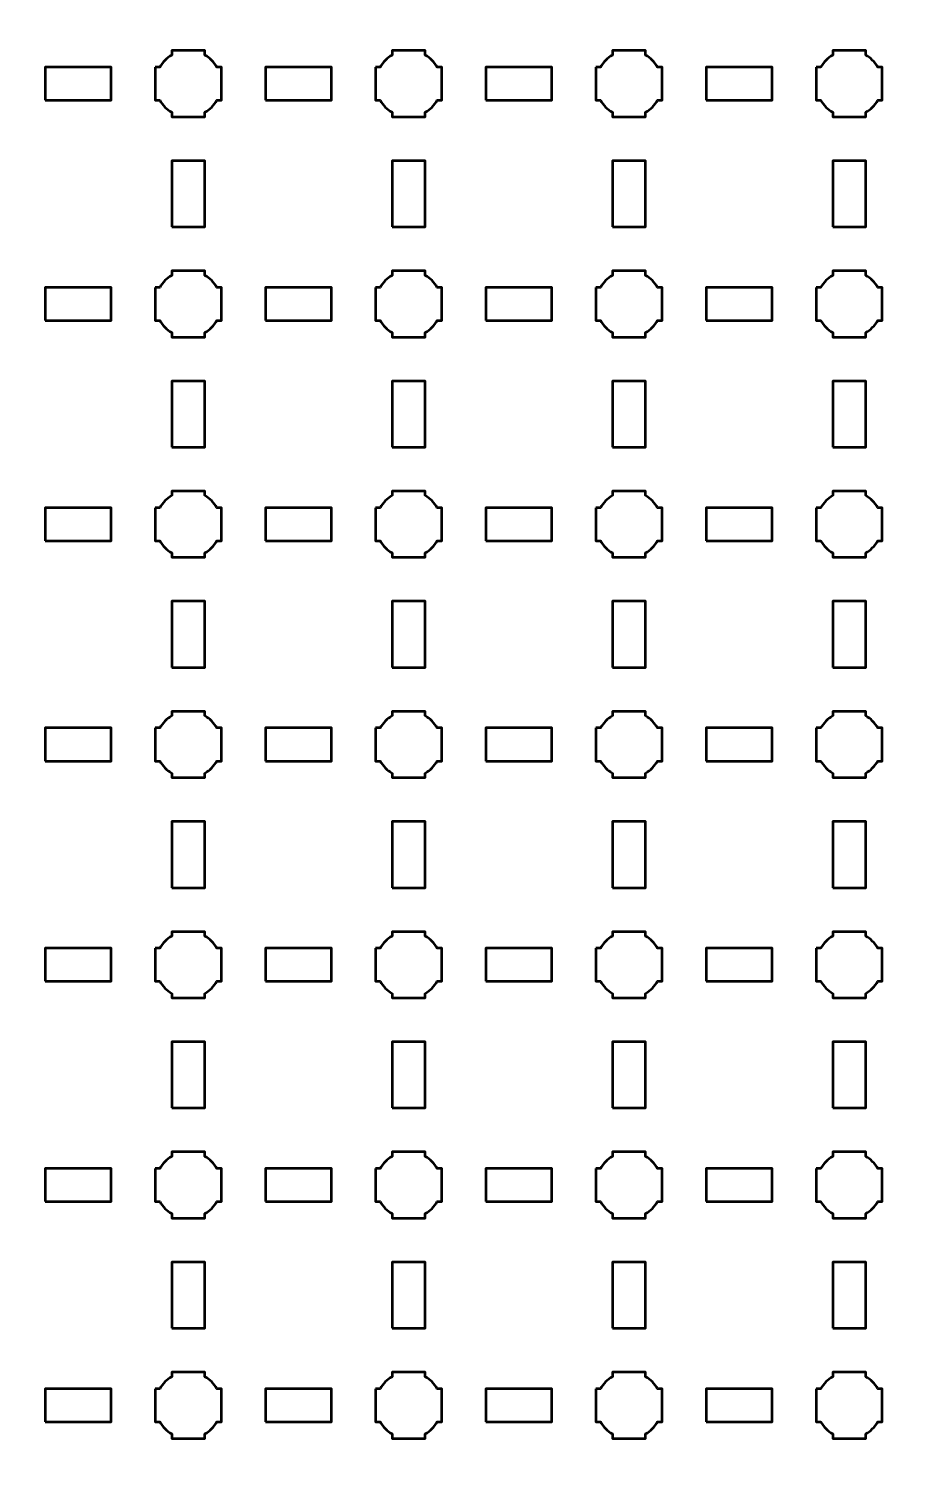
# Model space of a CAD drawing. Header units: centimetres. Extents: x -40.1 to 19.1, y -39.5 to 9.8.
# Drawn here: x -18.95 to -11, y -27.35 to -14.35 of the extents above; entities that cross this region are included whole.
import ezdxf

# ---------------------------------------------------------------- set-up
doc = ezdxf.new("R2010")
doc.units = ezdxf.units.CM
doc.header["$MEASUREMENT"] = 0
doc.layers.add('Layer 1', color=7, linetype='Continuous')

msp = doc.modelspace()

# ---------------------------------------------------------------- linework, layer by layer
at = {"layer": 'Layer 1', "color": 250, "lineweight": 53}
for points in [[(-18.8, -15), (-18.2, -15), (-18.2, -14.7), (-18.8, -14.7), (-18.8, -15)], [(-16.8, -15), (-16.2, -15), (-16.2, -14.7), (-16.8, -14.7), (-16.8, -15)], [(-14.8, -15), (-14.2, -15), (-14.2, -14.7), (-14.8, -14.7), (-14.8, -15)], [(-12.8, -15), (-12.2, -15), (-12.2, -14.7), (-12.8, -14.7), (-12.8, -15)], [(-17.65, -16.15), (-17.35, -16.15), (-17.35, -15.55), (-17.65, -15.55), (-17.65, -16.15)], [(-15.65, -16.15), (-15.35, -16.15), (-15.35, -15.55), (-15.65, -15.55), (-15.65, -16.15)], [(-13.65, -16.15), (-13.35, -16.15), (-13.35, -15.55), (-13.65, -15.55), (-13.65, -16.15)], [(-11.65, -16.15), (-11.35, -16.15), (-11.35, -15.55), (-11.65, -15.55), (-11.65, -16.15)], [(-18.8, -17), (-18.2, -17), (-18.2, -16.7), (-18.8, -16.7), (-18.8, -17)], [(-16.8, -17), (-16.2, -17), (-16.2, -16.7), (-16.8, -16.7), (-16.8, -17)], [(-14.8, -17), (-14.2, -17), (-14.2, -16.7), (-14.8, -16.7), (-14.8, -17)], [(-12.8, -17), (-12.2, -17), (-12.2, -16.7), (-12.8, -16.7), (-12.8, -17)], [(-17.65, -18.15), (-17.35, -18.15), (-17.35, -17.55), (-17.65, -17.55), (-17.65, -18.15)], [(-15.65, -18.15), (-15.35, -18.15), (-15.35, -17.55), (-15.65, -17.55), (-15.65, -18.15)], [(-13.65, -18.15), (-13.35, -18.15), (-13.35, -17.55), (-13.65, -17.55), (-13.65, -18.15)], [(-11.65, -18.15), (-11.35, -18.15), (-11.35, -17.55), (-11.65, -17.55), (-11.65, -18.15)], [(-18.8, -19), (-18.2, -19), (-18.2, -18.7), (-18.8, -18.7), (-18.8, -19)], [(-16.8, -19), (-16.2, -19), (-16.2, -18.7), (-16.8, -18.7), (-16.8, -19)], [(-14.8, -19), (-14.2, -19), (-14.2, -18.7), (-14.8, -18.7), (-14.8, -19)], [(-12.8, -19), (-12.2, -19), (-12.2, -18.7), (-12.8, -18.7), (-12.8, -19)], [(-17.65, -20.15), (-17.35, -20.15), (-17.35, -19.55), (-17.65, -19.55), (-17.65, -20.15)], [(-15.65, -20.15), (-15.35, -20.15), (-15.35, -19.55), (-15.65, -19.55), (-15.65, -20.15)], [(-13.65, -20.15), (-13.35, -20.15), (-13.35, -19.55), (-13.65, -19.55), (-13.65, -20.15)], [(-11.65, -20.15), (-11.35, -20.15), (-11.35, -19.55), (-11.65, -19.55), (-11.65, -20.15)], [(-18.8, -21), (-18.2, -21), (-18.2, -20.7), (-18.8, -20.7), (-18.8, -21)], [(-16.8, -21), (-16.2, -21), (-16.2, -20.7), (-16.8, -20.7), (-16.8, -21)], [(-14.8, -21), (-14.2, -21), (-14.2, -20.7), (-14.8, -20.7), (-14.8, -21)], [(-12.8, -21), (-12.2, -21), (-12.2, -20.7), (-12.8, -20.7), (-12.8, -21)], [(-17.65, -22.15), (-17.35, -22.15), (-17.35, -21.55), (-17.65, -21.55), (-17.65, -22.15)], [(-15.65, -22.15), (-15.35, -22.15), (-15.35, -21.55), (-15.65, -21.55), (-15.65, -22.15)], [(-13.65, -22.15), (-13.35, -22.15), (-13.35, -21.55), (-13.65, -21.55), (-13.65, -22.15)], [(-11.65, -22.15), (-11.35, -22.15), (-11.35, -21.55), (-11.65, -21.55), (-11.65, -22.15)], [(-18.8, -23), (-18.2, -23), (-18.2, -22.7), (-18.8, -22.7), (-18.8, -23)], [(-16.8, -23), (-16.2, -23), (-16.2, -22.7), (-16.8, -22.7), (-16.8, -23)], [(-14.8, -23), (-14.2, -23), (-14.2, -22.7), (-14.8, -22.7), (-14.8, -23)], [(-12.8, -23), (-12.2, -23), (-12.2, -22.7), (-12.8, -22.7), (-12.8, -23)], [(-17.65, -24.15), (-17.35, -24.15), (-17.35, -23.55), (-17.65, -23.55), (-17.65, -24.15)], [(-15.65, -24.15), (-15.35, -24.15), (-15.35, -23.55), (-15.65, -23.55), (-15.65, -24.15)], [(-13.65, -24.15), (-13.35, -24.15), (-13.35, -23.55), (-13.65, -23.55), (-13.65, -24.15)], [(-11.65, -24.15), (-11.35, -24.15), (-11.35, -23.55), (-11.65, -23.55), (-11.65, -24.15)], [(-18.8, -25), (-18.2, -25), (-18.2, -24.7), (-18.8, -24.7), (-18.8, -25)], [(-16.8, -25), (-16.2, -25), (-16.2, -24.7), (-16.8, -24.7), (-16.8, -25)], [(-14.8, -25), (-14.2, -25), (-14.2, -24.7), (-14.8, -24.7), (-14.8, -25)], [(-12.8, -25), (-12.2, -25), (-12.2, -24.7), (-12.8, -24.7), (-12.8, -25)], [(-17.65, -26.15), (-17.35, -26.15), (-17.35, -25.55), (-17.65, -25.55), (-17.65, -26.15)], [(-15.65, -26.15), (-15.35, -26.15), (-15.35, -25.55), (-15.65, -25.55), (-15.65, -26.15)], [(-13.65, -26.15), (-13.35, -26.15), (-13.35, -25.55), (-13.65, -25.55), (-13.65, -26.15)], [(-11.65, -26.15), (-11.35, -26.15), (-11.35, -25.55), (-11.65, -25.55), (-11.65, -26.15)], [(-18.8, -27), (-18.2, -27), (-18.2, -26.7), (-18.8, -26.7), (-18.8, -27)], [(-16.8, -27), (-16.2, -27), (-16.2, -26.7), (-16.8, -26.7), (-16.8, -27)], [(-14.8, -27), (-14.2, -27), (-14.2, -26.7), (-14.8, -26.7), (-14.8, -27)], [(-12.8, -27), (-12.2, -27), (-12.2, -26.7), (-12.8, -26.7), (-12.8, -27)]]:
    msp.add_lwpolyline(points, close=True, dxfattribs=at)
msp.add_open_spline([(-40.15, -39), (-40.15, -39), (-40.15, 9.3), (-40.15, 9.3), (-40.15, 9.3), (-40.15, 9.57609), (-39.92609, 9.8), (-39.65, 9.8), (-39.65, 9.8), (-39.65, 9.8), (18.65, 9.8), (18.65, 9.8), (18.65, 9.8), (18.92609, 9.8), (19.15, 9.57609), (19.15, 9.3), (19.15, 9.3), (19.15, 9.3), (19.15, -39), (19.15, -39), (19.15, -39), (19.15, -39.27609), (18.92609, -39.5), (18.65, -39.5), (18.65, -39.5), (18.65, -39.5), (-39.65, -39.5), (-39.65, -39.5), (-39.65, -39.5), (-39.92609, -39.5), (-40.15, -39.27609), (-40.15, -39)], degree=3, knots=[0, 0, 0, 0, 0.125, 0.125, 0.125, 0.125, 0.25, 0.25, 0.25, 0.25, 0.375, 0.375, 0.375, 0.375, 0.5, 0.5, 0.5, 0.5, 0.625, 0.625, 0.625, 0.625, 0.75, 0.75, 0.75, 0.75, 0.875, 0.875, 0.875, 0.875, 1, 1, 1, 1], dxfattribs=at)
at = {"layer": 'Layer 1', "lineweight": 53}
for points in [[(-17.8, -14.7), (-17.8, -14.7), (-17.75985, -14.7), (-17.75985, -14.7), (-17.75985, -14.7), (-17.7335, -14.65447), (-17.69553, -14.6165), (-17.65, -14.59015), (-17.65, -14.59015), (-17.65, -14.59015), (-17.65, -14.55), (-17.65, -14.55), (-17.65, -14.55), (-17.65, -14.55), (-17.5, -14.55), (-17.5, -14.55), (-17.5, -14.55), (-17.5, -14.55), (-17.35, -14.55), (-17.35, -14.55), (-17.35, -14.55), (-17.35, -14.55), (-17.35, -14.59015), (-17.35, -14.59015), (-17.35, -14.59015), (-17.30447, -14.6165), (-17.2665, -14.65447), (-17.24015, -14.7), (-17.24015, -14.7), (-17.24015, -14.7), (-17.2, -14.7), (-17.2, -14.7), (-17.2, -14.7), (-17.2, -14.7), (-17.2, -14.85), (-17.2, -14.85), (-17.2, -14.85), (-17.2, -14.85), (-17.2, -15), (-17.2, -15), (-17.2, -15), (-17.2, -15), (-17.24015, -15), (-17.24015, -15), (-17.24015, -15), (-17.2665, -15.04553), (-17.30447, -15.0835), (-17.35, -15.10985), (-17.35, -15.10985), (-17.35, -15.10985), (-17.35, -15.15), (-17.35, -15.15), (-17.35, -15.15), (-17.35, -15.15), (-17.5, -15.15), (-17.5, -15.15), (-17.5, -15.15), (-17.5, -15.15), (-17.65, -15.15), (-17.65, -15.15), (-17.65, -15.15), (-17.65, -15.15), (-17.65, -15.10985), (-17.65, -15.10985), (-17.65, -15.10985), (-17.69553, -15.0835), (-17.7335, -15.04553), (-17.75985, -15), (-17.75985, -15), (-17.75985, -15), (-17.8, -15), (-17.8, -15), (-17.8, -15), (-17.8, -15), (-17.8, -14.85), (-17.8, -14.85), (-17.8, -14.85), (-17.8, -14.85), (-17.8, -14.7), (-17.8, -14.7)], [(-15.8, -14.7), (-15.8, -14.7), (-15.75985, -14.7), (-15.75985, -14.7), (-15.75985, -14.7), (-15.7335, -14.65447), (-15.69553, -14.6165), (-15.65, -14.59015), (-15.65, -14.59015), (-15.65, -14.59015), (-15.65, -14.55), (-15.65, -14.55), (-15.65, -14.55), (-15.65, -14.55), (-15.5, -14.55), (-15.5, -14.55), (-15.5, -14.55), (-15.5, -14.55), (-15.35, -14.55), (-15.35, -14.55), (-15.35, -14.55), (-15.35, -14.55), (-15.35, -14.59015), (-15.35, -14.59015), (-15.35, -14.59015), (-15.30447, -14.6165), (-15.2665, -14.65447), (-15.24015, -14.7), (-15.24015, -14.7), (-15.24015, -14.7), (-15.2, -14.7), (-15.2, -14.7), (-15.2, -14.7), (-15.2, -14.7), (-15.2, -14.85), (-15.2, -14.85), (-15.2, -14.85), (-15.2, -14.85), (-15.2, -15), (-15.2, -15), (-15.2, -15), (-15.2, -15), (-15.24015, -15), (-15.24015, -15), (-15.24015, -15), (-15.2665, -15.04553), (-15.30447, -15.0835), (-15.35, -15.10985), (-15.35, -15.10985), (-15.35, -15.10985), (-15.35, -15.15), (-15.35, -15.15), (-15.35, -15.15), (-15.35, -15.15), (-15.5, -15.15), (-15.5, -15.15), (-15.5, -15.15), (-15.5, -15.15), (-15.65, -15.15), (-15.65, -15.15), (-15.65, -15.15), (-15.65, -15.15), (-15.65, -15.10985), (-15.65, -15.10985), (-15.65, -15.10985), (-15.69553, -15.0835), (-15.7335, -15.04553), (-15.75985, -15), (-15.75985, -15), (-15.75985, -15), (-15.8, -15), (-15.8, -15), (-15.8, -15), (-15.8, -15), (-15.8, -14.85), (-15.8, -14.85), (-15.8, -14.85), (-15.8, -14.85), (-15.8, -14.7), (-15.8, -14.7)], [(-13.8, -14.7), (-13.8, -14.7), (-13.75985, -14.7), (-13.75985, -14.7), (-13.75985, -14.7), (-13.7335, -14.65447), (-13.69553, -14.6165), (-13.65, -14.59015), (-13.65, -14.59015), (-13.65, -14.59015), (-13.65, -14.55), (-13.65, -14.55), (-13.65, -14.55), (-13.65, -14.55), (-13.5, -14.55), (-13.5, -14.55), (-13.5, -14.55), (-13.5, -14.55), (-13.35, -14.55), (-13.35, -14.55), (-13.35, -14.55), (-13.35, -14.55), (-13.35, -14.59015), (-13.35, -14.59015), (-13.35, -14.59015), (-13.30447, -14.6165), (-13.2665, -14.65447), (-13.24015, -14.7), (-13.24015, -14.7), (-13.24015, -14.7), (-13.2, -14.7), (-13.2, -14.7), (-13.2, -14.7), (-13.2, -14.7), (-13.2, -14.85), (-13.2, -14.85), (-13.2, -14.85), (-13.2, -14.85), (-13.2, -15), (-13.2, -15), (-13.2, -15), (-13.2, -15), (-13.24015, -15), (-13.24015, -15), (-13.24015, -15), (-13.2665, -15.04553), (-13.30447, -15.0835), (-13.35, -15.10985), (-13.35, -15.10985), (-13.35, -15.10985), (-13.35, -15.15), (-13.35, -15.15), (-13.35, -15.15), (-13.35, -15.15), (-13.5, -15.15), (-13.5, -15.15), (-13.5, -15.15), (-13.5, -15.15), (-13.65, -15.15), (-13.65, -15.15), (-13.65, -15.15), (-13.65, -15.15), (-13.65, -15.10985), (-13.65, -15.10985), (-13.65, -15.10985), (-13.69553, -15.0835), (-13.7335, -15.04553), (-13.75985, -15), (-13.75985, -15), (-13.75985, -15), (-13.8, -15), (-13.8, -15), (-13.8, -15), (-13.8, -15), (-13.8, -14.85), (-13.8, -14.85), (-13.8, -14.85), (-13.8, -14.85), (-13.8, -14.7), (-13.8, -14.7)], [(-11.8, -14.7), (-11.8, -14.7), (-11.75985, -14.7), (-11.75985, -14.7), (-11.75985, -14.7), (-11.7335, -14.65447), (-11.69553, -14.6165), (-11.65, -14.59015), (-11.65, -14.59015), (-11.65, -14.59015), (-11.65, -14.55), (-11.65, -14.55), (-11.65, -14.55), (-11.65, -14.55), (-11.5, -14.55), (-11.5, -14.55), (-11.5, -14.55), (-11.5, -14.55), (-11.35, -14.55), (-11.35, -14.55), (-11.35, -14.55), (-11.35, -14.55), (-11.35, -14.59015), (-11.35, -14.59015), (-11.35, -14.59015), (-11.30447, -14.6165), (-11.2665, -14.65447), (-11.24015, -14.7), (-11.24015, -14.7), (-11.24015, -14.7), (-11.2, -14.7), (-11.2, -14.7), (-11.2, -14.7), (-11.2, -14.7), (-11.2, -14.85), (-11.2, -14.85), (-11.2, -14.85), (-11.2, -14.85), (-11.2, -15), (-11.2, -15), (-11.2, -15), (-11.2, -15), (-11.24015, -15), (-11.24015, -15), (-11.24015, -15), (-11.2665, -15.04553), (-11.30447, -15.0835), (-11.35, -15.10985), (-11.35, -15.10985), (-11.35, -15.10985), (-11.35, -15.15), (-11.35, -15.15), (-11.35, -15.15), (-11.35, -15.15), (-11.5, -15.15), (-11.5, -15.15), (-11.5, -15.15), (-11.5, -15.15), (-11.65, -15.15), (-11.65, -15.15), (-11.65, -15.15), (-11.65, -15.15), (-11.65, -15.10985), (-11.65, -15.10985), (-11.65, -15.10985), (-11.69553, -15.0835), (-11.7335, -15.04553), (-11.75985, -15), (-11.75985, -15), (-11.75985, -15), (-11.8, -15), (-11.8, -15), (-11.8, -15), (-11.8, -15), (-11.8, -14.85), (-11.8, -14.85), (-11.8, -14.85), (-11.8, -14.85), (-11.8, -14.7), (-11.8, -14.7)], [(-17.8, -16.7), (-17.8, -16.7), (-17.75985, -16.7), (-17.75985, -16.7), (-17.75985, -16.7), (-17.7335, -16.65447), (-17.69553, -16.6165), (-17.65, -16.59015), (-17.65, -16.59015), (-17.65, -16.59015), (-17.65, -16.55), (-17.65, -16.55), (-17.65, -16.55), (-17.65, -16.55), (-17.5, -16.55), (-17.5, -16.55), (-17.5, -16.55), (-17.5, -16.55), (-17.35, -16.55), (-17.35, -16.55), (-17.35, -16.55), (-17.35, -16.55), (-17.35, -16.59015), (-17.35, -16.59015), (-17.35, -16.59015), (-17.30447, -16.6165), (-17.2665, -16.65447), (-17.24015, -16.7), (-17.24015, -16.7), (-17.24015, -16.7), (-17.2, -16.7), (-17.2, -16.7), (-17.2, -16.7), (-17.2, -16.7), (-17.2, -16.85), (-17.2, -16.85), (-17.2, -16.85), (-17.2, -16.85), (-17.2, -17), (-17.2, -17), (-17.2, -17), (-17.2, -17), (-17.24015, -17), (-17.24015, -17), (-17.24015, -17), (-17.2665, -17.04553), (-17.30447, -17.0835), (-17.35, -17.10985), (-17.35, -17.10985), (-17.35, -17.10985), (-17.35, -17.15), (-17.35, -17.15), (-17.35, -17.15), (-17.35, -17.15), (-17.5, -17.15), (-17.5, -17.15), (-17.5, -17.15), (-17.5, -17.15), (-17.65, -17.15), (-17.65, -17.15), (-17.65, -17.15), (-17.65, -17.15), (-17.65, -17.10985), (-17.65, -17.10985), (-17.65, -17.10985), (-17.69553, -17.0835), (-17.7335, -17.04553), (-17.75985, -17), (-17.75985, -17), (-17.75985, -17), (-17.8, -17), (-17.8, -17), (-17.8, -17), (-17.8, -17), (-17.8, -16.85), (-17.8, -16.85), (-17.8, -16.85), (-17.8, -16.85), (-17.8, -16.7), (-17.8, -16.7)], [(-15.8, -16.7), (-15.8, -16.7), (-15.75985, -16.7), (-15.75985, -16.7), (-15.75985, -16.7), (-15.7335, -16.65447), (-15.69553, -16.6165), (-15.65, -16.59015), (-15.65, -16.59015), (-15.65, -16.59015), (-15.65, -16.55), (-15.65, -16.55), (-15.65, -16.55), (-15.65, -16.55), (-15.5, -16.55), (-15.5, -16.55), (-15.5, -16.55), (-15.5, -16.55), (-15.35, -16.55), (-15.35, -16.55), (-15.35, -16.55), (-15.35, -16.55), (-15.35, -16.59015), (-15.35, -16.59015), (-15.35, -16.59015), (-15.30447, -16.6165), (-15.2665, -16.65447), (-15.24015, -16.7), (-15.24015, -16.7), (-15.24015, -16.7), (-15.2, -16.7), (-15.2, -16.7), (-15.2, -16.7), (-15.2, -16.7), (-15.2, -16.85), (-15.2, -16.85), (-15.2, -16.85), (-15.2, -16.85), (-15.2, -17), (-15.2, -17), (-15.2, -17), (-15.2, -17), (-15.24015, -17), (-15.24015, -17), (-15.24015, -17), (-15.2665, -17.04553), (-15.30447, -17.0835), (-15.35, -17.10985), (-15.35, -17.10985), (-15.35, -17.10985), (-15.35, -17.15), (-15.35, -17.15), (-15.35, -17.15), (-15.35, -17.15), (-15.5, -17.15), (-15.5, -17.15), (-15.5, -17.15), (-15.5, -17.15), (-15.65, -17.15), (-15.65, -17.15), (-15.65, -17.15), (-15.65, -17.15), (-15.65, -17.10985), (-15.65, -17.10985), (-15.65, -17.10985), (-15.69553, -17.0835), (-15.7335, -17.04553), (-15.75985, -17), (-15.75985, -17), (-15.75985, -17), (-15.8, -17), (-15.8, -17), (-15.8, -17), (-15.8, -17), (-15.8, -16.85), (-15.8, -16.85), (-15.8, -16.85), (-15.8, -16.85), (-15.8, -16.7), (-15.8, -16.7)], [(-13.8, -16.7), (-13.8, -16.7), (-13.75985, -16.7), (-13.75985, -16.7), (-13.75985, -16.7), (-13.7335, -16.65447), (-13.69553, -16.6165), (-13.65, -16.59015), (-13.65, -16.59015), (-13.65, -16.59015), (-13.65, -16.55), (-13.65, -16.55), (-13.65, -16.55), (-13.65, -16.55), (-13.5, -16.55), (-13.5, -16.55), (-13.5, -16.55), (-13.5, -16.55), (-13.35, -16.55), (-13.35, -16.55), (-13.35, -16.55), (-13.35, -16.55), (-13.35, -16.59015), (-13.35, -16.59015), (-13.35, -16.59015), (-13.30447, -16.6165), (-13.2665, -16.65447), (-13.24015, -16.7), (-13.24015, -16.7), (-13.24015, -16.7), (-13.2, -16.7), (-13.2, -16.7), (-13.2, -16.7), (-13.2, -16.7), (-13.2, -16.85), (-13.2, -16.85), (-13.2, -16.85), (-13.2, -16.85), (-13.2, -17), (-13.2, -17), (-13.2, -17), (-13.2, -17), (-13.24015, -17), (-13.24015, -17), (-13.24015, -17), (-13.2665, -17.04553), (-13.30447, -17.0835), (-13.35, -17.10985), (-13.35, -17.10985), (-13.35, -17.10985), (-13.35, -17.15), (-13.35, -17.15), (-13.35, -17.15), (-13.35, -17.15), (-13.5, -17.15), (-13.5, -17.15), (-13.5, -17.15), (-13.5, -17.15), (-13.65, -17.15), (-13.65, -17.15), (-13.65, -17.15), (-13.65, -17.15), (-13.65, -17.10985), (-13.65, -17.10985), (-13.65, -17.10985), (-13.69553, -17.0835), (-13.7335, -17.04553), (-13.75985, -17), (-13.75985, -17), (-13.75985, -17), (-13.8, -17), (-13.8, -17), (-13.8, -17), (-13.8, -17), (-13.8, -16.85), (-13.8, -16.85), (-13.8, -16.85), (-13.8, -16.85), (-13.8, -16.7), (-13.8, -16.7)], [(-11.8, -16.7), (-11.8, -16.7), (-11.75985, -16.7), (-11.75985, -16.7), (-11.75985, -16.7), (-11.7335, -16.65447), (-11.69553, -16.6165), (-11.65, -16.59015), (-11.65, -16.59015), (-11.65, -16.59015), (-11.65, -16.55), (-11.65, -16.55), (-11.65, -16.55), (-11.65, -16.55), (-11.5, -16.55), (-11.5, -16.55), (-11.5, -16.55), (-11.5, -16.55), (-11.35, -16.55), (-11.35, -16.55), (-11.35, -16.55), (-11.35, -16.55), (-11.35, -16.59015), (-11.35, -16.59015), (-11.35, -16.59015), (-11.30447, -16.6165), (-11.2665, -16.65447), (-11.24015, -16.7), (-11.24015, -16.7), (-11.24015, -16.7), (-11.2, -16.7), (-11.2, -16.7), (-11.2, -16.7), (-11.2, -16.7), (-11.2, -16.85), (-11.2, -16.85), (-11.2, -16.85), (-11.2, -16.85), (-11.2, -17), (-11.2, -17), (-11.2, -17), (-11.2, -17), (-11.24015, -17), (-11.24015, -17), (-11.24015, -17), (-11.2665, -17.04553), (-11.30447, -17.0835), (-11.35, -17.10985), (-11.35, -17.10985), (-11.35, -17.10985), (-11.35, -17.15), (-11.35, -17.15), (-11.35, -17.15), (-11.35, -17.15), (-11.5, -17.15), (-11.5, -17.15), (-11.5, -17.15), (-11.5, -17.15), (-11.65, -17.15), (-11.65, -17.15), (-11.65, -17.15), (-11.65, -17.15), (-11.65, -17.10985), (-11.65, -17.10985), (-11.65, -17.10985), (-11.69553, -17.0835), (-11.7335, -17.04553), (-11.75985, -17), (-11.75985, -17), (-11.75985, -17), (-11.8, -17), (-11.8, -17), (-11.8, -17), (-11.8, -17), (-11.8, -16.85), (-11.8, -16.85), (-11.8, -16.85), (-11.8, -16.85), (-11.8, -16.7), (-11.8, -16.7)], [(-17.8, -18.7), (-17.8, -18.7), (-17.75985, -18.7), (-17.75985, -18.7), (-17.75985, -18.7), (-17.7335, -18.65447), (-17.69553, -18.6165), (-17.65, -18.59015), (-17.65, -18.59015), (-17.65, -18.59015), (-17.65, -18.55), (-17.65, -18.55), (-17.65, -18.55), (-17.65, -18.55), (-17.5, -18.55), (-17.5, -18.55), (-17.5, -18.55), (-17.5, -18.55), (-17.35, -18.55), (-17.35, -18.55), (-17.35, -18.55), (-17.35, -18.55), (-17.35, -18.59015), (-17.35, -18.59015), (-17.35, -18.59015), (-17.30447, -18.6165), (-17.2665, -18.65447), (-17.24015, -18.7), (-17.24015, -18.7), (-17.24015, -18.7), (-17.2, -18.7), (-17.2, -18.7), (-17.2, -18.7), (-17.2, -18.7), (-17.2, -18.85), (-17.2, -18.85), (-17.2, -18.85), (-17.2, -18.85), (-17.2, -19), (-17.2, -19), (-17.2, -19), (-17.2, -19), (-17.24015, -19), (-17.24015, -19), (-17.24015, -19), (-17.2665, -19.04553), (-17.30447, -19.0835), (-17.35, -19.10985), (-17.35, -19.10985), (-17.35, -19.10985), (-17.35, -19.15), (-17.35, -19.15), (-17.35, -19.15), (-17.35, -19.15), (-17.5, -19.15), (-17.5, -19.15), (-17.5, -19.15), (-17.5, -19.15), (-17.65, -19.15), (-17.65, -19.15), (-17.65, -19.15), (-17.65, -19.15), (-17.65, -19.10985), (-17.65, -19.10985), (-17.65, -19.10985), (-17.69553, -19.0835), (-17.7335, -19.04553), (-17.75985, -19), (-17.75985, -19), (-17.75985, -19), (-17.8, -19), (-17.8, -19), (-17.8, -19), (-17.8, -19), (-17.8, -18.85), (-17.8, -18.85), (-17.8, -18.85), (-17.8, -18.85), (-17.8, -18.7), (-17.8, -18.7)], [(-15.8, -18.7), (-15.8, -18.7), (-15.75985, -18.7), (-15.75985, -18.7), (-15.75985, -18.7), (-15.7335, -18.65447), (-15.69553, -18.6165), (-15.65, -18.59015), (-15.65, -18.59015), (-15.65, -18.59015), (-15.65, -18.55), (-15.65, -18.55), (-15.65, -18.55), (-15.65, -18.55), (-15.5, -18.55), (-15.5, -18.55), (-15.5, -18.55), (-15.5, -18.55), (-15.35, -18.55), (-15.35, -18.55), (-15.35, -18.55), (-15.35, -18.55), (-15.35, -18.59015), (-15.35, -18.59015), (-15.35, -18.59015), (-15.30447, -18.6165), (-15.2665, -18.65447), (-15.24015, -18.7), (-15.24015, -18.7), (-15.24015, -18.7), (-15.2, -18.7), (-15.2, -18.7), (-15.2, -18.7), (-15.2, -18.7), (-15.2, -18.85), (-15.2, -18.85), (-15.2, -18.85), (-15.2, -18.85), (-15.2, -19), (-15.2, -19), (-15.2, -19), (-15.2, -19), (-15.24015, -19), (-15.24015, -19), (-15.24015, -19), (-15.2665, -19.04553), (-15.30447, -19.0835), (-15.35, -19.10985), (-15.35, -19.10985), (-15.35, -19.10985), (-15.35, -19.15), (-15.35, -19.15), (-15.35, -19.15), (-15.35, -19.15), (-15.5, -19.15), (-15.5, -19.15), (-15.5, -19.15), (-15.5, -19.15), (-15.65, -19.15), (-15.65, -19.15), (-15.65, -19.15), (-15.65, -19.15), (-15.65, -19.10985), (-15.65, -19.10985), (-15.65, -19.10985), (-15.69553, -19.0835), (-15.7335, -19.04553), (-15.75985, -19), (-15.75985, -19), (-15.75985, -19), (-15.8, -19), (-15.8, -19), (-15.8, -19), (-15.8, -19), (-15.8, -18.85), (-15.8, -18.85), (-15.8, -18.85), (-15.8, -18.85), (-15.8, -18.7), (-15.8, -18.7)], [(-13.8, -18.7), (-13.8, -18.7), (-13.75985, -18.7), (-13.75985, -18.7), (-13.75985, -18.7), (-13.7335, -18.65447), (-13.69553, -18.6165), (-13.65, -18.59015), (-13.65, -18.59015), (-13.65, -18.59015), (-13.65, -18.55), (-13.65, -18.55), (-13.65, -18.55), (-13.65, -18.55), (-13.5, -18.55), (-13.5, -18.55), (-13.5, -18.55), (-13.5, -18.55), (-13.35, -18.55), (-13.35, -18.55), (-13.35, -18.55), (-13.35, -18.55), (-13.35, -18.59015), (-13.35, -18.59015), (-13.35, -18.59015), (-13.30447, -18.6165), (-13.2665, -18.65447), (-13.24015, -18.7), (-13.24015, -18.7), (-13.24015, -18.7), (-13.2, -18.7), (-13.2, -18.7), (-13.2, -18.7), (-13.2, -18.7), (-13.2, -18.85), (-13.2, -18.85), (-13.2, -18.85), (-13.2, -18.85), (-13.2, -19), (-13.2, -19), (-13.2, -19), (-13.2, -19), (-13.24015, -19), (-13.24015, -19), (-13.24015, -19), (-13.2665, -19.04553), (-13.30447, -19.0835), (-13.35, -19.10985), (-13.35, -19.10985), (-13.35, -19.10985), (-13.35, -19.15), (-13.35, -19.15), (-13.35, -19.15), (-13.35, -19.15), (-13.5, -19.15), (-13.5, -19.15), (-13.5, -19.15), (-13.5, -19.15), (-13.65, -19.15), (-13.65, -19.15), (-13.65, -19.15), (-13.65, -19.15), (-13.65, -19.10985), (-13.65, -19.10985), (-13.65, -19.10985), (-13.69553, -19.0835), (-13.7335, -19.04553), (-13.75985, -19), (-13.75985, -19), (-13.75985, -19), (-13.8, -19), (-13.8, -19), (-13.8, -19), (-13.8, -19), (-13.8, -18.85), (-13.8, -18.85), (-13.8, -18.85), (-13.8, -18.85), (-13.8, -18.7), (-13.8, -18.7)], [(-11.8, -18.7), (-11.8, -18.7), (-11.75985, -18.7), (-11.75985, -18.7), (-11.75985, -18.7), (-11.7335, -18.65447), (-11.69553, -18.6165), (-11.65, -18.59015), (-11.65, -18.59015), (-11.65, -18.59015), (-11.65, -18.55), (-11.65, -18.55), (-11.65, -18.55), (-11.65, -18.55), (-11.5, -18.55), (-11.5, -18.55), (-11.5, -18.55), (-11.5, -18.55), (-11.35, -18.55), (-11.35, -18.55), (-11.35, -18.55), (-11.35, -18.55), (-11.35, -18.59015), (-11.35, -18.59015), (-11.35, -18.59015), (-11.30447, -18.6165), (-11.2665, -18.65447), (-11.24015, -18.7), (-11.24015, -18.7), (-11.24015, -18.7), (-11.2, -18.7), (-11.2, -18.7), (-11.2, -18.7), (-11.2, -18.7), (-11.2, -18.85), (-11.2, -18.85), (-11.2, -18.85), (-11.2, -18.85), (-11.2, -19), (-11.2, -19), (-11.2, -19), (-11.2, -19), (-11.24015, -19), (-11.24015, -19), (-11.24015, -19), (-11.2665, -19.04553), (-11.30447, -19.0835), (-11.35, -19.10985), (-11.35, -19.10985), (-11.35, -19.10985), (-11.35, -19.15), (-11.35, -19.15), (-11.35, -19.15), (-11.35, -19.15), (-11.5, -19.15), (-11.5, -19.15), (-11.5, -19.15), (-11.5, -19.15), (-11.65, -19.15), (-11.65, -19.15), (-11.65, -19.15), (-11.65, -19.15), (-11.65, -19.10985), (-11.65, -19.10985), (-11.65, -19.10985), (-11.69553, -19.0835), (-11.7335, -19.04553), (-11.75985, -19), (-11.75985, -19), (-11.75985, -19), (-11.8, -19), (-11.8, -19), (-11.8, -19), (-11.8, -19), (-11.8, -18.85), (-11.8, -18.85), (-11.8, -18.85), (-11.8, -18.85), (-11.8, -18.7), (-11.8, -18.7)], [(-17.8, -20.7), (-17.8, -20.7), (-17.75985, -20.7), (-17.75985, -20.7), (-17.75985, -20.7), (-17.7335, -20.65447), (-17.69553, -20.6165), (-17.65, -20.59015), (-17.65, -20.59015), (-17.65, -20.59015), (-17.65, -20.55), (-17.65, -20.55), (-17.65, -20.55), (-17.65, -20.55), (-17.5, -20.55), (-17.5, -20.55), (-17.5, -20.55), (-17.5, -20.55), (-17.35, -20.55), (-17.35, -20.55), (-17.35, -20.55), (-17.35, -20.55), (-17.35, -20.59015), (-17.35, -20.59015), (-17.35, -20.59015), (-17.30447, -20.6165), (-17.2665, -20.65447), (-17.24015, -20.7), (-17.24015, -20.7), (-17.24015, -20.7), (-17.2, -20.7), (-17.2, -20.7), (-17.2, -20.7), (-17.2, -20.7), (-17.2, -20.85), (-17.2, -20.85), (-17.2, -20.85), (-17.2, -20.85), (-17.2, -21), (-17.2, -21), (-17.2, -21), (-17.2, -21), (-17.24015, -21), (-17.24015, -21), (-17.24015, -21), (-17.2665, -21.04553), (-17.30447, -21.0835), (-17.35, -21.10985), (-17.35, -21.10985), (-17.35, -21.10985), (-17.35, -21.15), (-17.35, -21.15), (-17.35, -21.15), (-17.35, -21.15), (-17.5, -21.15), (-17.5, -21.15), (-17.5, -21.15), (-17.5, -21.15), (-17.65, -21.15), (-17.65, -21.15), (-17.65, -21.15), (-17.65, -21.15), (-17.65, -21.10985), (-17.65, -21.10985), (-17.65, -21.10985), (-17.69553, -21.0835), (-17.7335, -21.04553), (-17.75985, -21), (-17.75985, -21), (-17.75985, -21), (-17.8, -21), (-17.8, -21), (-17.8, -21), (-17.8, -21), (-17.8, -20.85), (-17.8, -20.85), (-17.8, -20.85), (-17.8, -20.85), (-17.8, -20.7), (-17.8, -20.7)], [(-15.8, -20.7), (-15.8, -20.7), (-15.75985, -20.7), (-15.75985, -20.7), (-15.75985, -20.7), (-15.7335, -20.65447), (-15.69553, -20.6165), (-15.65, -20.59015), (-15.65, -20.59015), (-15.65, -20.59015), (-15.65, -20.55), (-15.65, -20.55), (-15.65, -20.55), (-15.65, -20.55), (-15.5, -20.55), (-15.5, -20.55), (-15.5, -20.55), (-15.5, -20.55), (-15.35, -20.55), (-15.35, -20.55), (-15.35, -20.55), (-15.35, -20.55), (-15.35, -20.59015), (-15.35, -20.59015), (-15.35, -20.59015), (-15.30447, -20.6165), (-15.2665, -20.65447), (-15.24015, -20.7), (-15.24015, -20.7), (-15.24015, -20.7), (-15.2, -20.7), (-15.2, -20.7), (-15.2, -20.7), (-15.2, -20.7), (-15.2, -20.85), (-15.2, -20.85), (-15.2, -20.85), (-15.2, -20.85), (-15.2, -21), (-15.2, -21), (-15.2, -21), (-15.2, -21), (-15.24015, -21), (-15.24015, -21), (-15.24015, -21), (-15.2665, -21.04553), (-15.30447, -21.0835), (-15.35, -21.10985), (-15.35, -21.10985), (-15.35, -21.10985), (-15.35, -21.15), (-15.35, -21.15), (-15.35, -21.15), (-15.35, -21.15), (-15.5, -21.15), (-15.5, -21.15), (-15.5, -21.15), (-15.5, -21.15), (-15.65, -21.15), (-15.65, -21.15), (-15.65, -21.15), (-15.65, -21.15), (-15.65, -21.10985), (-15.65, -21.10985), (-15.65, -21.10985), (-15.69553, -21.0835), (-15.7335, -21.04553), (-15.75985, -21), (-15.75985, -21), (-15.75985, -21), (-15.8, -21), (-15.8, -21), (-15.8, -21), (-15.8, -21), (-15.8, -20.85), (-15.8, -20.85), (-15.8, -20.85), (-15.8, -20.85), (-15.8, -20.7), (-15.8, -20.7)], [(-13.8, -20.7), (-13.8, -20.7), (-13.75985, -20.7), (-13.75985, -20.7), (-13.75985, -20.7), (-13.7335, -20.65447), (-13.69553, -20.6165), (-13.65, -20.59015), (-13.65, -20.59015), (-13.65, -20.59015), (-13.65, -20.55), (-13.65, -20.55), (-13.65, -20.55), (-13.65, -20.55), (-13.5, -20.55), (-13.5, -20.55), (-13.5, -20.55), (-13.5, -20.55), (-13.35, -20.55), (-13.35, -20.55), (-13.35, -20.55), (-13.35, -20.55), (-13.35, -20.59015), (-13.35, -20.59015), (-13.35, -20.59015), (-13.30447, -20.6165), (-13.2665, -20.65447), (-13.24015, -20.7), (-13.24015, -20.7), (-13.24015, -20.7), (-13.2, -20.7), (-13.2, -20.7), (-13.2, -20.7), (-13.2, -20.7), (-13.2, -20.85), (-13.2, -20.85), (-13.2, -20.85), (-13.2, -20.85), (-13.2, -21), (-13.2, -21), (-13.2, -21), (-13.2, -21), (-13.24015, -21), (-13.24015, -21), (-13.24015, -21), (-13.2665, -21.04553), (-13.30447, -21.0835), (-13.35, -21.10985), (-13.35, -21.10985), (-13.35, -21.10985), (-13.35, -21.15), (-13.35, -21.15), (-13.35, -21.15), (-13.35, -21.15), (-13.5, -21.15), (-13.5, -21.15), (-13.5, -21.15), (-13.5, -21.15), (-13.65, -21.15), (-13.65, -21.15), (-13.65, -21.15), (-13.65, -21.15), (-13.65, -21.10985), (-13.65, -21.10985), (-13.65, -21.10985), (-13.69553, -21.0835), (-13.7335, -21.04553), (-13.75985, -21), (-13.75985, -21), (-13.75985, -21), (-13.8, -21), (-13.8, -21), (-13.8, -21), (-13.8, -21), (-13.8, -20.85), (-13.8, -20.85), (-13.8, -20.85), (-13.8, -20.85), (-13.8, -20.7), (-13.8, -20.7)], [(-11.8, -20.7), (-11.8, -20.7), (-11.75985, -20.7), (-11.75985, -20.7), (-11.75985, -20.7), (-11.7335, -20.65447), (-11.69553, -20.6165), (-11.65, -20.59015), (-11.65, -20.59015), (-11.65, -20.59015), (-11.65, -20.55), (-11.65, -20.55), (-11.65, -20.55), (-11.65, -20.55), (-11.5, -20.55), (-11.5, -20.55), (-11.5, -20.55), (-11.5, -20.55), (-11.35, -20.55), (-11.35, -20.55), (-11.35, -20.55), (-11.35, -20.55), (-11.35, -20.59015), (-11.35, -20.59015), (-11.35, -20.59015), (-11.30447, -20.6165), (-11.2665, -20.65447), (-11.24015, -20.7), (-11.24015, -20.7), (-11.24015, -20.7), (-11.2, -20.7), (-11.2, -20.7), (-11.2, -20.7), (-11.2, -20.7), (-11.2, -20.85), (-11.2, -20.85), (-11.2, -20.85), (-11.2, -20.85), (-11.2, -21), (-11.2, -21), (-11.2, -21), (-11.2, -21), (-11.24015, -21), (-11.24015, -21), (-11.24015, -21), (-11.2665, -21.04553), (-11.30447, -21.0835), (-11.35, -21.10985), (-11.35, -21.10985), (-11.35, -21.10985), (-11.35, -21.15), (-11.35, -21.15), (-11.35, -21.15), (-11.35, -21.15), (-11.5, -21.15), (-11.5, -21.15), (-11.5, -21.15), (-11.5, -21.15), (-11.65, -21.15), (-11.65, -21.15), (-11.65, -21.15), (-11.65, -21.15), (-11.65, -21.10985), (-11.65, -21.10985), (-11.65, -21.10985), (-11.69553, -21.0835), (-11.7335, -21.04553), (-11.75985, -21), (-11.75985, -21), (-11.75985, -21), (-11.8, -21), (-11.8, -21), (-11.8, -21), (-11.8, -21), (-11.8, -20.85), (-11.8, -20.85), (-11.8, -20.85), (-11.8, -20.85), (-11.8, -20.7), (-11.8, -20.7)], [(-17.8, -22.7), (-17.8, -22.7), (-17.75985, -22.7), (-17.75985, -22.7), (-17.75985, -22.7), (-17.7335, -22.65447), (-17.69553, -22.6165), (-17.65, -22.59015), (-17.65, -22.59015), (-17.65, -22.59015), (-17.65, -22.55), (-17.65, -22.55), (-17.65, -22.55), (-17.65, -22.55), (-17.5, -22.55), (-17.5, -22.55), (-17.5, -22.55), (-17.5, -22.55), (-17.35, -22.55), (-17.35, -22.55), (-17.35, -22.55), (-17.35, -22.55), (-17.35, -22.59015), (-17.35, -22.59015), (-17.35, -22.59015), (-17.30447, -22.6165), (-17.2665, -22.65447), (-17.24015, -22.7), (-17.24015, -22.7), (-17.24015, -22.7), (-17.2, -22.7), (-17.2, -22.7), (-17.2, -22.7), (-17.2, -22.7), (-17.2, -22.85), (-17.2, -22.85), (-17.2, -22.85), (-17.2, -22.85), (-17.2, -23), (-17.2, -23), (-17.2, -23), (-17.2, -23), (-17.24015, -23), (-17.24015, -23), (-17.24015, -23), (-17.2665, -23.04553), (-17.30447, -23.0835), (-17.35, -23.10985), (-17.35, -23.10985), (-17.35, -23.10985), (-17.35, -23.15), (-17.35, -23.15), (-17.35, -23.15), (-17.35, -23.15), (-17.5, -23.15), (-17.5, -23.15), (-17.5, -23.15), (-17.5, -23.15), (-17.65, -23.15), (-17.65, -23.15), (-17.65, -23.15), (-17.65, -23.15), (-17.65, -23.10985), (-17.65, -23.10985), (-17.65, -23.10985), (-17.69553, -23.0835), (-17.7335, -23.04553), (-17.75985, -23), (-17.75985, -23), (-17.75985, -23), (-17.8, -23), (-17.8, -23), (-17.8, -23), (-17.8, -23), (-17.8, -22.85), (-17.8, -22.85), (-17.8, -22.85), (-17.8, -22.85), (-17.8, -22.7), (-17.8, -22.7)], [(-15.8, -22.7), (-15.8, -22.7), (-15.75985, -22.7), (-15.75985, -22.7), (-15.75985, -22.7), (-15.7335, -22.65447), (-15.69553, -22.6165), (-15.65, -22.59015), (-15.65, -22.59015), (-15.65, -22.59015), (-15.65, -22.55), (-15.65, -22.55), (-15.65, -22.55), (-15.65, -22.55), (-15.5, -22.55), (-15.5, -22.55), (-15.5, -22.55), (-15.5, -22.55), (-15.35, -22.55), (-15.35, -22.55), (-15.35, -22.55), (-15.35, -22.55), (-15.35, -22.59015), (-15.35, -22.59015), (-15.35, -22.59015), (-15.30447, -22.6165), (-15.2665, -22.65447), (-15.24015, -22.7), (-15.24015, -22.7), (-15.24015, -22.7), (-15.2, -22.7), (-15.2, -22.7), (-15.2, -22.7), (-15.2, -22.7), (-15.2, -22.85), (-15.2, -22.85), (-15.2, -22.85), (-15.2, -22.85), (-15.2, -23), (-15.2, -23), (-15.2, -23), (-15.2, -23), (-15.24015, -23), (-15.24015, -23), (-15.24015, -23), (-15.2665, -23.04553), (-15.30447, -23.0835), (-15.35, -23.10985), (-15.35, -23.10985), (-15.35, -23.10985), (-15.35, -23.15), (-15.35, -23.15), (-15.35, -23.15), (-15.35, -23.15), (-15.5, -23.15), (-15.5, -23.15), (-15.5, -23.15), (-15.5, -23.15), (-15.65, -23.15), (-15.65, -23.15), (-15.65, -23.15), (-15.65, -23.15), (-15.65, -23.10985), (-15.65, -23.10985), (-15.65, -23.10985), (-15.69553, -23.0835), (-15.7335, -23.04553), (-15.75985, -23), (-15.75985, -23), (-15.75985, -23), (-15.8, -23), (-15.8, -23), (-15.8, -23), (-15.8, -23), (-15.8, -22.85), (-15.8, -22.85), (-15.8, -22.85), (-15.8, -22.85), (-15.8, -22.7), (-15.8, -22.7)], [(-13.8, -22.7), (-13.8, -22.7), (-13.75985, -22.7), (-13.75985, -22.7), (-13.75985, -22.7), (-13.7335, -22.65447), (-13.69553, -22.6165), (-13.65, -22.59015), (-13.65, -22.59015), (-13.65, -22.59015), (-13.65, -22.55), (-13.65, -22.55), (-13.65, -22.55), (-13.65, -22.55), (-13.5, -22.55), (-13.5, -22.55), (-13.5, -22.55), (-13.5, -22.55), (-13.35, -22.55), (-13.35, -22.55), (-13.35, -22.55), (-13.35, -22.55), (-13.35, -22.59015), (-13.35, -22.59015), (-13.35, -22.59015), (-13.30447, -22.6165), (-13.2665, -22.65447), (-13.24015, -22.7), (-13.24015, -22.7), (-13.24015, -22.7), (-13.2, -22.7), (-13.2, -22.7), (-13.2, -22.7), (-13.2, -22.7), (-13.2, -22.85), (-13.2, -22.85), (-13.2, -22.85), (-13.2, -22.85), (-13.2, -23), (-13.2, -23), (-13.2, -23), (-13.2, -23), (-13.24015, -23), (-13.24015, -23), (-13.24015, -23), (-13.2665, -23.04553), (-13.30447, -23.0835), (-13.35, -23.10985), (-13.35, -23.10985), (-13.35, -23.10985), (-13.35, -23.15), (-13.35, -23.15), (-13.35, -23.15), (-13.35, -23.15), (-13.5, -23.15), (-13.5, -23.15), (-13.5, -23.15), (-13.5, -23.15), (-13.65, -23.15), (-13.65, -23.15), (-13.65, -23.15), (-13.65, -23.15), (-13.65, -23.10985), (-13.65, -23.10985), (-13.65, -23.10985), (-13.69553, -23.0835), (-13.7335, -23.04553), (-13.75985, -23), (-13.75985, -23), (-13.75985, -23), (-13.8, -23), (-13.8, -23), (-13.8, -23), (-13.8, -23), (-13.8, -22.85), (-13.8, -22.85), (-13.8, -22.85), (-13.8, -22.85), (-13.8, -22.7), (-13.8, -22.7)], [(-11.8, -22.7), (-11.8, -22.7), (-11.75985, -22.7), (-11.75985, -22.7), (-11.75985, -22.7), (-11.7335, -22.65447), (-11.69553, -22.6165), (-11.65, -22.59015), (-11.65, -22.59015), (-11.65, -22.59015), (-11.65, -22.55), (-11.65, -22.55), (-11.65, -22.55), (-11.65, -22.55), (-11.5, -22.55), (-11.5, -22.55), (-11.5, -22.55), (-11.5, -22.55), (-11.35, -22.55), (-11.35, -22.55), (-11.35, -22.55), (-11.35, -22.55), (-11.35, -22.59015), (-11.35, -22.59015), (-11.35, -22.59015), (-11.30447, -22.6165), (-11.2665, -22.65447), (-11.24015, -22.7), (-11.24015, -22.7), (-11.24015, -22.7), (-11.2, -22.7), (-11.2, -22.7), (-11.2, -22.7), (-11.2, -22.7), (-11.2, -22.85), (-11.2, -22.85), (-11.2, -22.85), (-11.2, -22.85), (-11.2, -23), (-11.2, -23), (-11.2, -23), (-11.2, -23), (-11.24015, -23), (-11.24015, -23), (-11.24015, -23), (-11.2665, -23.04553), (-11.30447, -23.0835), (-11.35, -23.10985), (-11.35, -23.10985), (-11.35, -23.10985), (-11.35, -23.15), (-11.35, -23.15), (-11.35, -23.15), (-11.35, -23.15), (-11.5, -23.15), (-11.5, -23.15), (-11.5, -23.15), (-11.5, -23.15), (-11.65, -23.15), (-11.65, -23.15), (-11.65, -23.15), (-11.65, -23.15), (-11.65, -23.10985), (-11.65, -23.10985), (-11.65, -23.10985), (-11.69553, -23.0835), (-11.7335, -23.04553), (-11.75985, -23), (-11.75985, -23), (-11.75985, -23), (-11.8, -23), (-11.8, -23), (-11.8, -23), (-11.8, -23), (-11.8, -22.85), (-11.8, -22.85), (-11.8, -22.85), (-11.8, -22.85), (-11.8, -22.7), (-11.8, -22.7)], [(-17.8, -24.7), (-17.8, -24.7), (-17.75985, -24.7), (-17.75985, -24.7), (-17.75985, -24.7), (-17.7335, -24.65447), (-17.69553, -24.6165), (-17.65, -24.59015), (-17.65, -24.59015), (-17.65, -24.59015), (-17.65, -24.55), (-17.65, -24.55), (-17.65, -24.55), (-17.65, -24.55), (-17.5, -24.55), (-17.5, -24.55), (-17.5, -24.55), (-17.5, -24.55), (-17.35, -24.55), (-17.35, -24.55), (-17.35, -24.55), (-17.35, -24.55), (-17.35, -24.59015), (-17.35, -24.59015), (-17.35, -24.59015), (-17.30447, -24.6165), (-17.2665, -24.65447), (-17.24015, -24.7), (-17.24015, -24.7), (-17.24015, -24.7), (-17.2, -24.7), (-17.2, -24.7), (-17.2, -24.7), (-17.2, -24.7), (-17.2, -24.85), (-17.2, -24.85), (-17.2, -24.85), (-17.2, -24.85), (-17.2, -25), (-17.2, -25), (-17.2, -25), (-17.2, -25), (-17.24015, -25), (-17.24015, -25), (-17.24015, -25), (-17.2665, -25.04553), (-17.30447, -25.0835), (-17.35, -25.10985), (-17.35, -25.10985), (-17.35, -25.10985), (-17.35, -25.15), (-17.35, -25.15), (-17.35, -25.15), (-17.35, -25.15), (-17.5, -25.15), (-17.5, -25.15), (-17.5, -25.15), (-17.5, -25.15), (-17.65, -25.15), (-17.65, -25.15), (-17.65, -25.15), (-17.65, -25.15), (-17.65, -25.10985), (-17.65, -25.10985), (-17.65, -25.10985), (-17.69553, -25.0835), (-17.7335, -25.04553), (-17.75985, -25), (-17.75985, -25), (-17.75985, -25), (-17.8, -25), (-17.8, -25), (-17.8, -25), (-17.8, -25), (-17.8, -24.85), (-17.8, -24.85), (-17.8, -24.85), (-17.8, -24.85), (-17.8, -24.7), (-17.8, -24.7)], [(-15.8, -24.7), (-15.8, -24.7), (-15.75985, -24.7), (-15.75985, -24.7), (-15.75985, -24.7), (-15.7335, -24.65447), (-15.69553, -24.6165), (-15.65, -24.59015), (-15.65, -24.59015), (-15.65, -24.59015), (-15.65, -24.55), (-15.65, -24.55), (-15.65, -24.55), (-15.65, -24.55), (-15.5, -24.55), (-15.5, -24.55), (-15.5, -24.55), (-15.5, -24.55), (-15.35, -24.55), (-15.35, -24.55), (-15.35, -24.55), (-15.35, -24.55), (-15.35, -24.59015), (-15.35, -24.59015), (-15.35, -24.59015), (-15.30447, -24.6165), (-15.2665, -24.65447), (-15.24015, -24.7), (-15.24015, -24.7), (-15.24015, -24.7), (-15.2, -24.7), (-15.2, -24.7), (-15.2, -24.7), (-15.2, -24.7), (-15.2, -24.85), (-15.2, -24.85), (-15.2, -24.85), (-15.2, -24.85), (-15.2, -25), (-15.2, -25), (-15.2, -25), (-15.2, -25), (-15.24015, -25), (-15.24015, -25), (-15.24015, -25), (-15.2665, -25.04553), (-15.30447, -25.0835), (-15.35, -25.10985), (-15.35, -25.10985), (-15.35, -25.10985), (-15.35, -25.15), (-15.35, -25.15), (-15.35, -25.15), (-15.35, -25.15), (-15.5, -25.15), (-15.5, -25.15), (-15.5, -25.15), (-15.5, -25.15), (-15.65, -25.15), (-15.65, -25.15), (-15.65, -25.15), (-15.65, -25.15), (-15.65, -25.10985), (-15.65, -25.10985), (-15.65, -25.10985), (-15.69553, -25.0835), (-15.7335, -25.04553), (-15.75985, -25), (-15.75985, -25), (-15.75985, -25), (-15.8, -25), (-15.8, -25), (-15.8, -25), (-15.8, -25), (-15.8, -24.85), (-15.8, -24.85), (-15.8, -24.85), (-15.8, -24.85), (-15.8, -24.7), (-15.8, -24.7)], [(-13.8, -24.7), (-13.8, -24.7), (-13.75985, -24.7), (-13.75985, -24.7), (-13.75985, -24.7), (-13.7335, -24.65447), (-13.69553, -24.6165), (-13.65, -24.59015), (-13.65, -24.59015), (-13.65, -24.59015), (-13.65, -24.55), (-13.65, -24.55), (-13.65, -24.55), (-13.65, -24.55), (-13.5, -24.55), (-13.5, -24.55), (-13.5, -24.55), (-13.5, -24.55), (-13.35, -24.55), (-13.35, -24.55), (-13.35, -24.55), (-13.35, -24.55), (-13.35, -24.59015), (-13.35, -24.59015), (-13.35, -24.59015), (-13.30447, -24.6165), (-13.2665, -24.65447), (-13.24015, -24.7), (-13.24015, -24.7), (-13.24015, -24.7), (-13.2, -24.7), (-13.2, -24.7), (-13.2, -24.7), (-13.2, -24.7), (-13.2, -24.85), (-13.2, -24.85), (-13.2, -24.85), (-13.2, -24.85), (-13.2, -25), (-13.2, -25), (-13.2, -25), (-13.2, -25), (-13.24015, -25), (-13.24015, -25), (-13.24015, -25), (-13.2665, -25.04553), (-13.30447, -25.0835), (-13.35, -25.10985), (-13.35, -25.10985), (-13.35, -25.10985), (-13.35, -25.15), (-13.35, -25.15), (-13.35, -25.15), (-13.35, -25.15), (-13.5, -25.15), (-13.5, -25.15), (-13.5, -25.15), (-13.5, -25.15), (-13.65, -25.15), (-13.65, -25.15), (-13.65, -25.15), (-13.65, -25.15), (-13.65, -25.10985), (-13.65, -25.10985), (-13.65, -25.10985), (-13.69553, -25.0835), (-13.7335, -25.04553), (-13.75985, -25), (-13.75985, -25), (-13.75985, -25), (-13.8, -25), (-13.8, -25), (-13.8, -25), (-13.8, -25), (-13.8, -24.85), (-13.8, -24.85), (-13.8, -24.85), (-13.8, -24.85), (-13.8, -24.7), (-13.8, -24.7)], [(-11.8, -24.7), (-11.8, -24.7), (-11.75985, -24.7), (-11.75985, -24.7), (-11.75985, -24.7), (-11.7335, -24.65447), (-11.69553, -24.6165), (-11.65, -24.59015), (-11.65, -24.59015), (-11.65, -24.59015), (-11.65, -24.55), (-11.65, -24.55), (-11.65, -24.55), (-11.65, -24.55), (-11.5, -24.55), (-11.5, -24.55), (-11.5, -24.55), (-11.5, -24.55), (-11.35, -24.55), (-11.35, -24.55), (-11.35, -24.55), (-11.35, -24.55), (-11.35, -24.59015), (-11.35, -24.59015), (-11.35, -24.59015), (-11.30447, -24.6165), (-11.2665, -24.65447), (-11.24015, -24.7), (-11.24015, -24.7), (-11.24015, -24.7), (-11.2, -24.7), (-11.2, -24.7), (-11.2, -24.7), (-11.2, -24.7), (-11.2, -24.85), (-11.2, -24.85), (-11.2, -24.85), (-11.2, -24.85), (-11.2, -25), (-11.2, -25), (-11.2, -25), (-11.2, -25), (-11.24015, -25), (-11.24015, -25), (-11.24015, -25), (-11.2665, -25.04553), (-11.30447, -25.0835), (-11.35, -25.10985), (-11.35, -25.10985), (-11.35, -25.10985), (-11.35, -25.15), (-11.35, -25.15), (-11.35, -25.15), (-11.35, -25.15), (-11.5, -25.15), (-11.5, -25.15), (-11.5, -25.15), (-11.5, -25.15), (-11.65, -25.15), (-11.65, -25.15), (-11.65, -25.15), (-11.65, -25.15), (-11.65, -25.10985), (-11.65, -25.10985), (-11.65, -25.10985), (-11.69553, -25.0835), (-11.7335, -25.04553), (-11.75985, -25), (-11.75985, -25), (-11.75985, -25), (-11.8, -25), (-11.8, -25), (-11.8, -25), (-11.8, -25), (-11.8, -24.85), (-11.8, -24.85), (-11.8, -24.85), (-11.8, -24.85), (-11.8, -24.7), (-11.8, -24.7)], [(-17.8, -26.7), (-17.8, -26.7), (-17.75985, -26.7), (-17.75985, -26.7), (-17.75985, -26.7), (-17.7335, -26.65447), (-17.69553, -26.6165), (-17.65, -26.59015), (-17.65, -26.59015), (-17.65, -26.59015), (-17.65, -26.55), (-17.65, -26.55), (-17.65, -26.55), (-17.65, -26.55), (-17.5, -26.55), (-17.5, -26.55), (-17.5, -26.55), (-17.5, -26.55), (-17.35, -26.55), (-17.35, -26.55), (-17.35, -26.55), (-17.35, -26.55), (-17.35, -26.59015), (-17.35, -26.59015), (-17.35, -26.59015), (-17.30447, -26.6165), (-17.2665, -26.65447), (-17.24015, -26.7), (-17.24015, -26.7), (-17.24015, -26.7), (-17.2, -26.7), (-17.2, -26.7), (-17.2, -26.7), (-17.2, -26.7), (-17.2, -26.85), (-17.2, -26.85), (-17.2, -26.85), (-17.2, -26.85), (-17.2, -27), (-17.2, -27), (-17.2, -27), (-17.2, -27), (-17.24015, -27), (-17.24015, -27), (-17.24015, -27), (-17.2665, -27.04553), (-17.30447, -27.0835), (-17.35, -27.10985), (-17.35, -27.10985), (-17.35, -27.10985), (-17.35, -27.15), (-17.35, -27.15), (-17.35, -27.15), (-17.35, -27.15), (-17.5, -27.15), (-17.5, -27.15), (-17.5, -27.15), (-17.5, -27.15), (-17.65, -27.15), (-17.65, -27.15), (-17.65, -27.15), (-17.65, -27.15), (-17.65, -27.10985), (-17.65, -27.10985), (-17.65, -27.10985), (-17.69553, -27.0835), (-17.7335, -27.04553), (-17.75985, -27), (-17.75985, -27), (-17.75985, -27), (-17.8, -27), (-17.8, -27), (-17.8, -27), (-17.8, -27), (-17.8, -26.85), (-17.8, -26.85), (-17.8, -26.85), (-17.8, -26.85), (-17.8, -26.7), (-17.8, -26.7)], [(-15.8, -26.7), (-15.8, -26.7), (-15.75985, -26.7), (-15.75985, -26.7), (-15.75985, -26.7), (-15.7335, -26.65447), (-15.69553, -26.6165), (-15.65, -26.59015), (-15.65, -26.59015), (-15.65, -26.59015), (-15.65, -26.55), (-15.65, -26.55), (-15.65, -26.55), (-15.65, -26.55), (-15.5, -26.55), (-15.5, -26.55), (-15.5, -26.55), (-15.5, -26.55), (-15.35, -26.55), (-15.35, -26.55), (-15.35, -26.55), (-15.35, -26.55), (-15.35, -26.59015), (-15.35, -26.59015), (-15.35, -26.59015), (-15.30447, -26.6165), (-15.2665, -26.65447), (-15.24015, -26.7), (-15.24015, -26.7), (-15.24015, -26.7), (-15.2, -26.7), (-15.2, -26.7), (-15.2, -26.7), (-15.2, -26.7), (-15.2, -26.85), (-15.2, -26.85), (-15.2, -26.85), (-15.2, -26.85), (-15.2, -27), (-15.2, -27), (-15.2, -27), (-15.2, -27), (-15.24015, -27), (-15.24015, -27), (-15.24015, -27), (-15.2665, -27.04553), (-15.30447, -27.0835), (-15.35, -27.10985), (-15.35, -27.10985), (-15.35, -27.10985), (-15.35, -27.15), (-15.35, -27.15), (-15.35, -27.15), (-15.35, -27.15), (-15.5, -27.15), (-15.5, -27.15), (-15.5, -27.15), (-15.5, -27.15), (-15.65, -27.15), (-15.65, -27.15), (-15.65, -27.15), (-15.65, -27.15), (-15.65, -27.10985), (-15.65, -27.10985), (-15.65, -27.10985), (-15.69553, -27.0835), (-15.7335, -27.04553), (-15.75985, -27), (-15.75985, -27), (-15.75985, -27), (-15.8, -27), (-15.8, -27), (-15.8, -27), (-15.8, -27), (-15.8, -26.85), (-15.8, -26.85), (-15.8, -26.85), (-15.8, -26.85), (-15.8, -26.7), (-15.8, -26.7)], [(-13.8, -26.7), (-13.8, -26.7), (-13.75985, -26.7), (-13.75985, -26.7), (-13.75985, -26.7), (-13.7335, -26.65447), (-13.69553, -26.6165), (-13.65, -26.59015), (-13.65, -26.59015), (-13.65, -26.59015), (-13.65, -26.55), (-13.65, -26.55), (-13.65, -26.55), (-13.65, -26.55), (-13.5, -26.55), (-13.5, -26.55), (-13.5, -26.55), (-13.5, -26.55), (-13.35, -26.55), (-13.35, -26.55), (-13.35, -26.55), (-13.35, -26.55), (-13.35, -26.59015), (-13.35, -26.59015), (-13.35, -26.59015), (-13.30447, -26.6165), (-13.2665, -26.65447), (-13.24015, -26.7), (-13.24015, -26.7), (-13.24015, -26.7), (-13.2, -26.7), (-13.2, -26.7), (-13.2, -26.7), (-13.2, -26.7), (-13.2, -26.85), (-13.2, -26.85), (-13.2, -26.85), (-13.2, -26.85), (-13.2, -27), (-13.2, -27), (-13.2, -27), (-13.2, -27), (-13.24015, -27), (-13.24015, -27), (-13.24015, -27), (-13.2665, -27.04553), (-13.30447, -27.0835), (-13.35, -27.10985), (-13.35, -27.10985), (-13.35, -27.10985), (-13.35, -27.15), (-13.35, -27.15), (-13.35, -27.15), (-13.35, -27.15), (-13.5, -27.15), (-13.5, -27.15), (-13.5, -27.15), (-13.5, -27.15), (-13.65, -27.15), (-13.65, -27.15), (-13.65, -27.15), (-13.65, -27.15), (-13.65, -27.10985), (-13.65, -27.10985), (-13.65, -27.10985), (-13.69553, -27.0835), (-13.7335, -27.04553), (-13.75985, -27), (-13.75985, -27), (-13.75985, -27), (-13.8, -27), (-13.8, -27), (-13.8, -27), (-13.8, -27), (-13.8, -26.85), (-13.8, -26.85), (-13.8, -26.85), (-13.8, -26.85), (-13.8, -26.7), (-13.8, -26.7)], [(-11.8, -26.7), (-11.8, -26.7), (-11.75985, -26.7), (-11.75985, -26.7), (-11.75985, -26.7), (-11.7335, -26.65447), (-11.69553, -26.6165), (-11.65, -26.59015), (-11.65, -26.59015), (-11.65, -26.59015), (-11.65, -26.55), (-11.65, -26.55), (-11.65, -26.55), (-11.65, -26.55), (-11.5, -26.55), (-11.5, -26.55), (-11.5, -26.55), (-11.5, -26.55), (-11.35, -26.55), (-11.35, -26.55), (-11.35, -26.55), (-11.35, -26.55), (-11.35, -26.59015), (-11.35, -26.59015), (-11.35, -26.59015), (-11.30447, -26.6165), (-11.2665, -26.65447), (-11.24015, -26.7), (-11.24015, -26.7), (-11.24015, -26.7), (-11.2, -26.7), (-11.2, -26.7), (-11.2, -26.7), (-11.2, -26.7), (-11.2, -26.85), (-11.2, -26.85), (-11.2, -26.85), (-11.2, -26.85), (-11.2, -27), (-11.2, -27), (-11.2, -27), (-11.2, -27), (-11.24015, -27), (-11.24015, -27), (-11.24015, -27), (-11.2665, -27.04553), (-11.30447, -27.0835), (-11.35, -27.10985), (-11.35, -27.10985), (-11.35, -27.10985), (-11.35, -27.15), (-11.35, -27.15), (-11.35, -27.15), (-11.35, -27.15), (-11.5, -27.15), (-11.5, -27.15), (-11.5, -27.15), (-11.5, -27.15), (-11.65, -27.15), (-11.65, -27.15), (-11.65, -27.15), (-11.65, -27.15), (-11.65, -27.10985), (-11.65, -27.10985), (-11.65, -27.10985), (-11.69553, -27.0835), (-11.7335, -27.04553), (-11.75985, -27), (-11.75985, -27), (-11.75985, -27), (-11.8, -27), (-11.8, -27), (-11.8, -27), (-11.8, -27), (-11.8, -26.85), (-11.8, -26.85), (-11.8, -26.85), (-11.8, -26.85), (-11.8, -26.7), (-11.8, -26.7)]]:
    msp.add_open_spline(points, degree=3, knots=[0, 0, 0, 0, 0.05, 0.05, 0.05, 0.05, 0.1, 0.1, 0.1, 0.1, 0.15, 0.15, 0.15, 0.15, 0.2, 0.2, 0.2, 0.2, 0.25, 0.25, 0.25, 0.25, 0.3, 0.3, 0.3, 0.3, 0.35, 0.35, 0.35, 0.35, 0.4, 0.4, 0.4, 0.4, 0.45, 0.45, 0.45, 0.45, 0.5, 0.5, 0.5, 0.5, 0.55, 0.55, 0.55, 0.55, 0.6, 0.6, 0.6, 0.6, 0.65, 0.65, 0.65, 0.65, 0.7, 0.7, 0.7, 0.7, 0.75, 0.75, 0.75, 0.75, 0.8, 0.8, 0.8, 0.8, 0.85, 0.85, 0.85, 0.85, 0.9, 0.9, 0.9, 0.9, 0.95, 0.95, 0.95, 0.95, 1, 1, 1, 1], dxfattribs=at)

doc.saveas('drawing.dxf')
